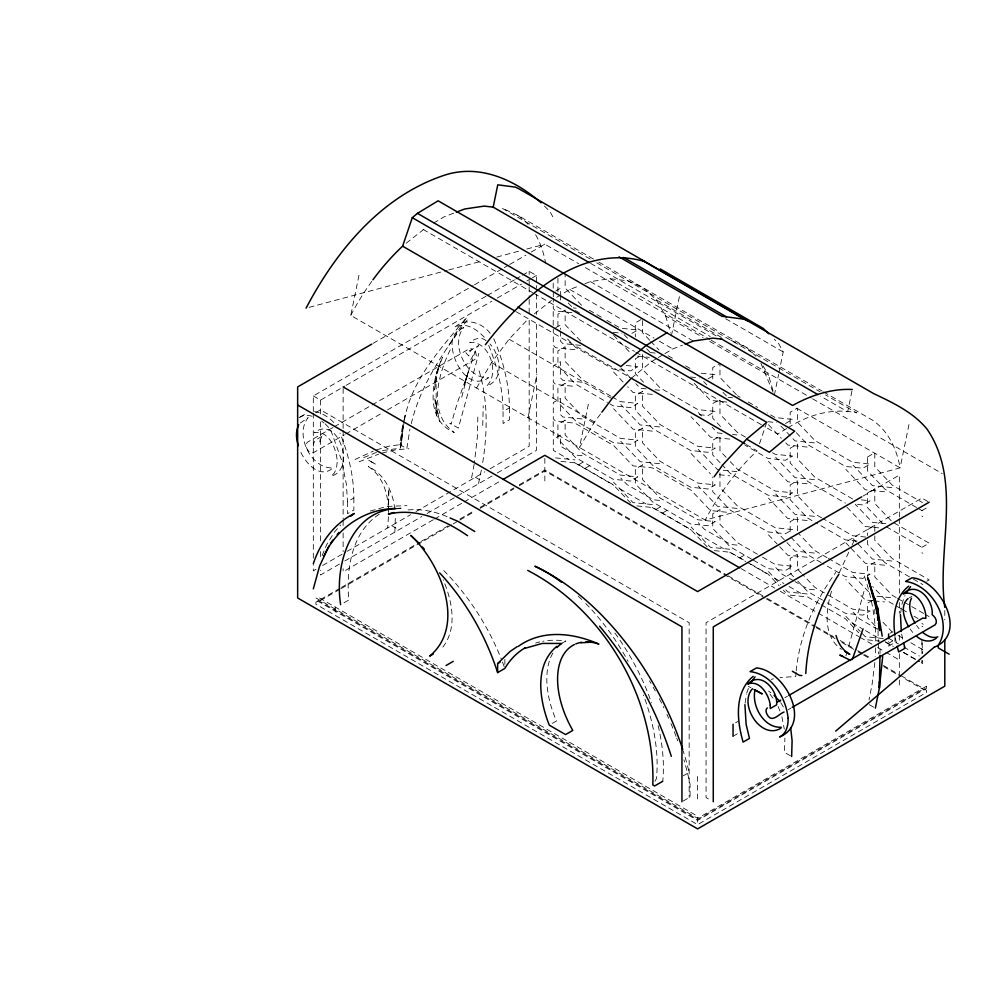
<?xml version="1.0" encoding="UTF-8"?>
<svg xmlns="http://www.w3.org/2000/svg" width="1000" height="1000" viewBox="0 0 1000 1000"><rect width="100%" height="100%" fill="white"/><g stroke="black" fill="none" stroke-linecap="round" stroke-linejoin="round"><path stroke-width="0.75" stroke-dasharray="5 3.75" d="M477.825 417.038L477.35 437.2L474.4 462.738M388.587 512.525L388.8 488.663L388.562 507.35M388.45 516.7L387.675 527.913M879.975 653.9L880.05 649.262M875.575 647.9L875.2 656.663M482.738 425.487L483.212 405.812M382.612 450.562L400.288 448.188L401.575 444.462L402.725 424.875L399.588 444.5L406.8 448.663L409.938 429.038M394.888 532.075L395.363 516.438M796.087 672.325L795.763 676.513L779.987 677.513M796.2 670.925C799.575 635.175 814.75 601.263 835.75 572.45M402.725 424.875L400.288 448.188L404.188 421.488M745.062 703.175L746.388 694.525M874.825 662.562L872.175 683.8L869.038 700M900.612 613.025L902.225 602.975L904.925 595.513M313.312 446.15C312.913 440.337 318.988 438.013 323.175 435.775L320.312 439L319.662 442.488M482.725 462.525C487.65 431.488 488.088 399 478.462 368.787M404.4 420.012C411.55 379.325 441.425 347.962 466.675 317.337L447.088 348.05M401.475 440.112L404.15 421.7M404.375 420.163L405.05 415.562L403.387 422.212M474.15 464.263L471.25 479.663M921.925 663.213L922.375 660.612M481.35 470.1L478.462 483.825M908.975 424.55L900.113 467.875L705.263 520.075L350.775 315.413L359.637 272.087M528.013 417.75L536.888 374.425M588.362 404.15L579.5 447.463L594.538 422L600.975 413.387M671.388 335.812L679.638 295.487M774.338 395.262L778.625 374.35M778.925 372.85L783.2 351.938L778.65 343.537L774.237 339.2M851.95 390.975L847.688 411.812L820.625 396.188M461.75 397.113L468.25 372L464.25 385.825L466.463 377.225L457.15 403.45L451.175 423.9L449.837 423.387L458.387 428.062L478.825 353.413M411.262 423.713C420.637 384.2 444.513 350.337 468.45 318.363M863.988 591.375L847.588 650.362M831.55 591.163C825.738 609.963 822.8 636.712 841.438 649.35M845.925 655.863L847.175 651.737M746.675 693.138L749.375 685.675M468.25 372L465.462 380.2L475.238 351.337L468.975 363.312M759.525 443.713L766.287 423.762M322.15 555.612L326.475 545.075L334.137 532.463L340.637 525.062M450.213 349.862C438.013 374.338 427.35 413.925 454.288 432.5C424.562 420.037 431.562 380.675 442.512 357.312L436.425 373.175L438.775 366.7L434.375 389.9L435.925 376.025L436.475 415.763L434.75 397.562L439.513 421.287L436.062 404.538M839.262 572.688L849.5 550.6M852.062 545.087L853.975 540.95M654.975 781.188L656.413 778.688A157.338 90.838 60 0 0 643.438 695.037M476.538 388.025L491.575 362.55L509.062 339.2L528.387 318.788M442.85 647.125C457.85 627.8 452.038 600.612 443.212 579.875M300.3 423.013L308.225 417.612C294.15 434.263 311.05 469.312 333.062 467.887C319.5 479.888 304.5 462.075 299.85 449.975M406.225 243.212L425.712 227.838M534.4 313.85L551.475 300.438M631.337 378.225L651.812 361.45L657.05 358.312M379.288 514.188C351.438 532.337 346.087 569.362 348.775 600.025L342 603.938M433.55 223.137L444.012 216.863L455 212.675M556.7 297.312L569.775 289.475L579.4 285.8M658.35 357.537L662.275 355.188M664.887 353.612L672.725 348.913L682.35 345.25M786.737 428.575L777.588 434.062L762.712 425.475M788.037 427.8C808.1 414.825 832.9 407.562 856.637 412.875L825.537 394.925M373.125 343.338L473.175 285.575M474.538 284.788L502.925 268.4M504.275 267.613L508.338 265.275M509.688 264.488L525.913 255.125M531.325 252L544.837 244.2L578.65 263.712M313.312 411.575L313.312 395.95L486 296.25M487.35 295.475L514.338 279.9M515.688 279.113L521.087 276M522.438 275.225L529.175 271.325L536.388 275.487L536.388 287.987M313.312 395.95L320.525 400.125L344.812 386.1M346.163 385.325L491.875 301.2M497.262 298.075L521.55 284.062M526.95 280.938L531 278.612M532.35 277.825L536.388 275.487M300.15 416.962L305.238 414.025M315.725 412.65L320.525 409.875L689.163 622.7L689.163 797.6M555.7 291L560.5 288.225L560.5 294.113M332.938 427.525L307.3 442.325C303.888 445.925 308.488 453.888 313.312 452.738L344.338 434.812M334.288 426.75L370.712 405.725M372.062 404.938L469.2 348.862L471.1 348.688L472.2 349.162L465.85 352.825L468.85 355.988C468.45 350.175 474.538 347.863 478.725 345.613L476.587 347.463L475.4 350.475L476.45 356.512L475.2 359.263L384.812 411.45M345.688 434.038L383.462 412.225M555.7 327.725L560.5 324.95L560.5 329.375M631.838 333.438L637.85 329.975L620.375 328.175M509.412 407.825L509.412 419.85L503.062 423.512L503.062 411.5L509.412 407.825C509.263 382.837 502.488 358.288 492.4 335.562M353.862 497.987L353.862 510L347.512 513.675L347.512 501.65L353.862 497.987C353.75 475.688 348.3 453.688 339.988 433.1M316.012 569.288L313.312 570.85L313.312 564.6M322.625 565.475L345.7 552.15M347.038 551.375L410.562 514.7M415.962 511.587L484.812 471.825M490.05 468.8L529.175 446.213L529.175 316.613M339.462 564.075L320.525 575.013L320.525 570.325M344.812 560.988L421.825 516.525M427.113 513.475L492.025 476M497.262 472.975L536.388 450.375L536.388 320.775M433.225 519.763L343.125 571.788L343.125 568.675M434.575 518.987L462.812 502.688M464.15 501.912L501.812 480.175M340.175 588.175L315.938 602.163L315.938 604.263L697.613 824.625L926.525 692.463L926.525 690.362L902.25 676.35M341.512 587.388L419.613 542.3M420.962 541.525L450.588 524.425M460.012 518.975L474.825 510.425M480.213 507.325L513.875 487.887M519.263 484.775L544.837 470L726.912 575.125M339.825 589.35L318.25 601.812L318.25 600.425L697.613 819.45L924.212 688.625L924.212 690.013L902.613 677.537M341.175 588.575L451.775 524.712M453.125 523.938L458.525 520.825M459.875 520.037L474.7 511.475M480.1 508.363L513.825 488.9M519.212 485.775L544.837 470.988L764.9 598.038M708.05 378.837L715.263 374.663L697.8 372.875M578.612 464.738L585.837 460.575M584.963 468.4L592.188 464.237M785.462 423.525L792.675 419.363L775.212 417.562L767.113 412.887M656.038 509.425L663.25 505.262M662.387 513.1L669.6 508.925M867.575 456.938L874.788 452.775L874.788 466.775L892.262 485.138L922.463 502.575M739.8 557.788L747.013 553.625M863.025 496.075L899.338 475.112L899.338 517.062M552.4 723.35L556.487 720.987A79.787 46.062 60 0 1 553.413 652.2M921.925 510.6L929.137 506.438M921.925 547.325L929.137 543.162L892.262 521.862M872.387 600.35L867.575 603.125L867.575 617.85L877.85 628.65M926.737 581.275L929.137 579.888L892.262 558.6L874.788 540.225L874.788 532.863M909.338 597.837L911.875 596.375M889.862 633.35L892.4 631.888M735.588 722.775L738.125 721.312M784.837 697.725L787.537 696.162M888.275 643.512L895.487 639.35M733.05 736.263L738.125 733.325M788.1 709.712L790.8 708.162M683.15 775.875L689.163 772.4A207.562 119.838 60 0 0 683.225 751.038M683.15 801.062L690.075 797.075L690.075 784.475A215.275 124.288 60 0 0 683.938 759.85M298.888 417.688L303.15 415.688L308.175 415.325L313.7 416.613M363.787 457.575L376.438 452.388M355.05 459.462L373.3 451.112M359.087 461.788L378.612 454.175M584.9 283.7L590.4 281.613L610 278.688L627.913 280.825L643.5 287.938L656.225 299.775L721.375 337.388M376.562 449.837L389.35 446.075L401.575 444.462M370.288 511.025L386.987 506.425L406.962 505.637M382.1 453.038L395.8 449.8L408.938 448.713M309.075 307.362L447.238 270.35M448.738 269.95L481.775 261.1M496.788 257.075L519.312 251.038M526.825 249.025L544.837 244.2M771.2 679.388L773.413 678.825M408.15 509.938C421.95 508.65 436.125 511.7 448.713 517.388M396.138 508.837L402.887 508L395.675 508.5M573.2 307.887L576.188 308.2M571.95 312.675L555.575 310.988L553.288 308.587L553.288 298.275M613.162 332.337L621.9 333.237M580.625 345.387L562.788 343.55L560.5 341.188L560.5 330.85M650.625 352.587L655.088 353.05M574.925 349.7L555.575 347.713L553.288 345.35L553.288 329.113M637.45 356.138L649.362 357.362M626.2 365.5L637.85 366.7L630.638 370.863L613.162 369.062L575.388 347.25L566.138 337.525M690.575 377.038L699.312 377.938M582.137 382.262L562.788 380.275L560.5 377.875L560.5 361.675L553.288 365.838L553.288 382.038L555.575 384.438L574.925 386.425M646.15 388.85L640.2 388.237L635.9 383.713M655.088 389.775L659.55 390.238M728.037 397.287L732.5 397.738M652.337 394.4L632.987 392.413L627.612 386.75M726.775 402.062L710.4 400.375L693.2 382.275M699.312 414.663L708.05 415.562L715.263 411.4L697.8 409.6L660.013 387.788L642.55 369.412L642.55 354.688L635.337 358.862L635.337 373.575L643.55 382.225M768 421.725L776.725 422.625M582.137 418.988L562.788 417L560.5 414.6L560.5 398.4L553.288 402.562L553.288 418.775L555.575 421.163L574.925 423.162L613.625 445.5L632.987 465.863L652.337 467.85L691.05 490.2L710.4 510.55L729.75 512.55M659.55 426.962L640.2 424.963L620.85 404.613M722.075 433.4L717.613 432.938L712.237 427.287M732.5 434.462L736.963 434.925M814.375 442.9L795.025 440.9L779.975 425.075M652.337 431.125L632.987 429.137L613.625 408.775M729.75 439.087L710.4 437.1L691.05 416.75M807.163 447.062L787.812 445.062L785.662 442.812M582.137 455.725L575.85 455.075L560.5 446.213L560.5 435.125L553.288 439.3L553.288 450.375L568.625 459.237M659.55 463.688L640.2 461.7L620.85 441.337M736.963 471.65L717.613 469.663L698.263 449.312M814.375 479.625L795.025 477.625L775.675 457.275M891.787 487.587L872.438 485.6L853.088 465.238M555.575 457.887L574.925 459.888M719.325 474.75L729.75 475.825M807.163 483.787L787.812 481.8L768.462 461.438M884.575 491.75L865.225 489.762L845.875 469.412M561 461.388L575.388 462.875L613.162 484.675L630.638 503.05M861.35 499.888L870.088 500.788L862.875 504.95L854.137 504.05M659.55 500.412L653.263 499.762L627.137 484.688L620.85 478.062M736.963 508.387L717.613 506.388L698.263 486.037M814.375 516.35L795.025 514.362L775.675 494M885.837 523.7L872.438 522.325L855.238 504.225M652.337 504.575L632.987 502.587L613.625 482.238M807.163 520.513L787.812 518.525L768.462 498.162M878.625 527.863L865.225 526.487L845.875 506.138M636.875 505.925L652.8 507.562L690.575 529.375L708.05 547.75M865.725 537.062L852.625 535.712L822.9 518.55M857.05 541.075L845.413 539.875L815.688 522.712M736.963 545.112L730.675 544.462L704.55 529.375L698.263 522.762M814.375 553.075L795.025 551.087L775.675 530.725M891.787 561.038L872.438 559.05L857.387 543.225M729.75 549.275L710.4 547.288L691.05 526.925M807.163 557.238L787.812 555.25L778.138 545.075M884.575 565.212L865.225 563.212L850.175 547.388M714.287 550.612L730.212 552.263L745.163 560.887M814.375 589.8L808.088 589.15L795.025 581.613M876.9 596.237L891.787 597.775M807.163 593.962L787.812 591.975L784.8 588.8M872.675 600.712L865.225 599.938L845.875 579.587M874.163 600.862L884.575 601.938M790.163 595.15L807.625 596.95L819.9 604.038M883.325 638.538L865.225 636.675L861.213 632.438M867.575 639.85L879.862 641.112M314.525 411.65C322.488 412.788 329.425 417.612 334.712 423.488M593.475 259.05L517.737 215.325L502.15 208.212L591.4 259.75M730.875 340.275L746.462 347.375L756 356.25M371 461.737L375.875 464.338L368.663 460.175M748.413 686.4L750.938 687.75M725.713 318.75L783.2 351.938M598.875 262.175L822.188 391.1M823.55 391.887L872.225 419.988A158.175 91.325 -60 0 1 900.113 467.875L794.625 406.975M596.812 262.875L820.125 391.8M590.612 263.387L716.45 336.037M610 278.688L710.288 336.587M585.413 267.613L709.825 339.45M711.175 340.225L811.237 398M812.6 398.775L942.2 473.6M656.225 299.775L665.625 315.925L703.062 337.537M709.75 341.4L768.587 375.363L773.925 393.837M590.4 281.613L693.35 341.05M569.775 289.475L654.013 338.113M659.362 341.2L672.725 348.913M927.938 501.55L921.925 498.075L706.062 622.7L706.062 797.6L710.875 800.375M589.35 310.262L601.487 317.275M606.888 320.387L619.038 327.4M668.112 355.737L673.512 358.85M685.65 365.863L691.05 368.975M737.425 395.75L740.125 397.312M748.225 401.987L757.663 407.438M575.388 310.525L579.438 312.863M916.587 507.512L885.037 489.312L867.575 470.938L867.575 456.213M917.925 508.288L922.825 511.112M921.925 516.038L922.825 516.55M423.088 229.4L532.625 292.638M533.987 293.425L634.438 351.413M635.775 352.188L761.35 424.7M745.525 437.15L737.425 432.475L719.963 414.113L719.963 399.387L712.75 403.55L712.75 418.275L723.025 429.075M772.513 452.738L775.212 454.288L792.675 456.087L785.462 460.25L768 458.45L745.062 445.213M852.625 498.988L814.837 477.175L797.375 458.8L797.375 444.087L790.163 448.25L790.163 462.975L807.625 481.337L845.413 503.15M516.213 311.75L630 377.45M746.287 444.588L757.113 450.838A158.175 91.325 -60 0 0 705.263 520.075M886.363 526.8L922.825 547.85M921.925 552.762L922.825 553.275M610.8 396.1L582.6 379.812L565.138 361.45L565.138 346.725L557.925 350.887L557.925 365.613L575.388 383.988L607.4 402.463M612.075 396.825L620.375 401.625L637.85 403.425L630.638 407.587L613.162 405.8L609.938 403.925M821.562 517.775L814.837 513.9L797.375 495.525L797.375 480.812L790.163 484.975L790.163 499.7L807.625 518.062L814.338 521.938M509.062 339.2L612.025 398.65M909.475 576.862L885.037 562.762L867.575 544.388L867.575 537.025M913.238 579.038L922.825 584.575M491.575 362.55L594.538 422M826.988 557.638L814.837 550.625L798.4 533.337M828.337 558.413L852.625 572.438L870.088 574.237L862.875 578.4L845.413 576.6L822.475 563.362M896.213 597.6L892.262 595.325L874.788 576.95L874.788 562.225L867.575 566.4L867.575 578.175M897.525 598.362L902.8 601.413M904.112 602.163L923.875 613.575M925.188 614.338L929.137 616.613M821.125 562.587L807.625 554.788L790.163 536.425M900.85 608.612L885.037 599.487L872.712 586.525M902.163 609.375L908.75 613.175M914.025 616.225L917.975 618.5M921.925 623.5L923.288 624.288M921.925 626.213L922.825 626.725M757.45 554.212L737.425 542.663L719.963 524.288L719.963 509.562L712.75 513.737L712.75 528.45L730.212 546.825L751.5 559.113M762.525 557.15L775.212 564.475L792.675 566.263L785.462 570.438L768 568.638L752.775 559.85M824.425 592.888L814.837 587.35L802.513 574.388M828.25 595.1L852.625 609.163L870.088 610.962L862.875 615.125L845.413 613.325L823.587 600.737M898.025 635.375L904.412 639.075M910.888 642.8L925.225 651.087M793.725 580.862L781.963 574.075L775.675 567.45M877.663 629.325L859.375 618.775L853.088 612.15M822.312 600L807.625 591.525L795.3 578.55M888.275 638.075L898.5 643.975M903.675 646.963L919.325 656M750.537 563.987L768 574.062L779.125 585.775M821.237 604.812L845.413 618.763L858.763 632.812M885.037 641.65L893.35 646.45M903.675 652.4L919.325 661.438M922.825 663.462L921.925 662.938L921.925 660.225M574.825 462.812L613.737 485.275M619.925 488.85L646.05 503.938M652.237 507.5L691.15 529.975M697.337 533.55L723.462 548.625M729.65 552.2L745.75 561.5M747.087 562.275L768.562 574.663M774.75 578.237L783.888 583.513M789.112 586.538L800.875 593.325M852.163 622.938L861.787 628.488M865.537 630.65L878.288 638.013M885.812 642.362L892.5 646.225M903.2 652.4L919.25 661.663M741.025 568.6L774.85 588.125M780.263 591.25L816.8 612.337M818.15 613.125L858.737 636.55M860.1 637.337L872.275 644.362M877.688 647.487L884.45 651.4M885.8 652.175L899.338 659.987M728.263 575.9L766.025 597.7M767.375 598.488L814.587 625.737M815.925 626.512L833.462 636.638M840.212 640.537L856.388 649.875M857.738 650.65L863.138 653.763M864.488 654.55L871.225 658.438M883.363 665.45L900.9 675.575M766.25 598.812L814.85 626.875M816.2 627.65L835.1 638.562M841.85 642.463L856.712 651.038M858.062 651.812L862.113 654.15M863.462 654.938L870.212 658.838M883.713 666.625L901.263 676.762M475.4 477.262L482.625 481.425M869.362 704.712L874.163 707.487M391.688 525.6L398.9 529.763M790.45 755.812L784.438 752.35L784.9 738.062M319.513 597.975L697.613 816.263L697.613 822.55M486.15 340.725C481.125 336.287 474.338 338.675 469.75 342.537C489.363 340.412 500.25 373.562 486.662 386C504.775 379.738 500.425 355.375 490.012 343.988M768.625 691.087L770.863 692.712M321.725 421.225L324.012 422.95M544.412 206.062L549.925 211.488L554.487 219.887M490.25 333.338C481.8 322.45 465.45 317.013 454.425 327.537C465.913 320.725 478.713 330.637 486.05 339.225M325.15 423.812L330.5 429.387L341.6 460.262L346.413 484.462L347.512 501.65M443.725 570.525C468.762 595.837 488.288 626.425 501.488 659.438M891.225 520.788L874.788 503.5L874.788 488.775L867.575 492.938L867.575 507.663L885.037 526.038M796.325 432.725L807.625 444.613L845.413 466.425L862.875 468.225L870.088 464.05L852.625 462.262L814.837 440.45L797.375 422.075L797.375 408.088L790.163 412.25L790.163 426.238M768.462 424.712L781.363 438.288M736.4 394.675L719.963 377.388L719.963 363.387L712.75 367.55L712.75 381.55M723.025 392.35L728.162 397.762M703.637 381.512L706.862 384.9M853.088 538.7L856.312 542.087M845.875 542.863L849.1 546.25M649.737 340.25L642.55 332.688L642.55 318.7L635.337 322.863L635.337 336.85M650.775 341.337L658.988 349.975M646.637 348.738L651.775 354.137M624.075 334.55L629.45 340.2M698.263 412.575L701.488 415.975M853.088 575.425L870.288 593.513M613.625 335.325L630.837 353.413M581.575 305.287L565.138 288L565.138 274M726.125 457.325L719.963 450.838L719.963 436.112L712.75 440.275L712.75 455L720.975 463.65M730.238 461.637L737.425 469.212L775.212 491.012L792.675 492.812L785.462 496.975L768 495.188L730.212 473.375L722 464.725M883.012 622.325L892.262 632.05M568.2 302.962L572.312 307.288M620.85 367.887L630.525 378.062M613.625 372.05L623.312 382.225M691.05 453.475L710.4 473.825M768.462 534.888L777.062 543.938M845.875 616.312L860.2 631.388M580.55 340.925L565.138 324.725L565.138 310L557.925 314.163L557.925 327.413M801.488 573.312L797.375 568.987L797.375 554.263L790.163 558.425L790.163 573.15L794.275 577.475M768.462 571.625L780.775 584.575M783.35 590.212L785.462 592.438M769.95 694.062L775.138 701.1M916.575 625.438L919.062 628.775M910.225 629.113L912.712 632.438M780.775 702.725L783.938 707.812M763.1 365.938L768.587 375.363M778.05 706.45L780.25 711.725M760.925 363.375L773.763 393.875M488.688 345.375C497.262 366.337 502.95 388.75 503.062 411.5M502.45 662.013L504.85 668.425M864.35 576C871.6 597.288 875.95 619.6 875.7 642.138M665.625 315.925L670.562 332.975M781.875 716.737L784.312 729.075M901.675 634.2L902.812 639.788M895.325 637.875L896.462 643.45M394.8 509.363C393.05 492.113 384.65 474.188 368.288 466.488C382.612 475.675 388 493.55 388.45 509.75M922.075 642.862L922.6 653.475M878.012 630.763L878.263 641.587M878.3 643.138L878.562 653.95M944.8 610.513L944.8 619.85M921.925 639.837L921.925 654.562M899.338 518.612L899.338 593.188M899.338 602.513L899.338 613.387M899.338 635.138L899.338 642.9M899.338 653.775L899.338 673.85M899.338 680.013L899.338 686.175M894.95 636.425L894.95 642.438L888.6 646.1L888.6 641.6M874.788 531.388L874.788 525.5L867.575 529.663L867.575 535.562M874.788 609.263L874.788 613.675M797.375 530.788L797.375 517.537L790.163 521.7L790.163 534.95M719.963 472.837L719.963 487.562L737.425 505.938L775.212 527.75L792.675 529.538L785.462 533.713L768 531.912L730.212 510.1L712.75 491.725L712.75 477.013M697.613 776.45L697.613 802.638M560.5 295.587L560.5 300M557.925 278.163L557.925 292.162M553.288 292.387L553.288 296.8M553.212 283.225L553.212 289.438M553.212 311.45L553.212 326.175M553.212 348.175L553.212 362.9M553.212 384.9L553.212 399.625M553.212 421.625L553.212 436.35M544.837 458.413L544.837 481.512M536.388 294.225L536.388 314.525M529.175 271.325L529.175 274.45M529.175 280.7L529.175 285.375M529.175 286.938L529.175 297.875M529.175 299.438L529.175 315.05M504.85 659.438L504.85 665.438M343.125 388.462L343.125 428.862M343.125 430.412L343.125 518.962M343.125 520.525L343.125 526.737M343.125 532.95L343.125 551.587M335.238 607.05L335.238 613.337M320.525 400.125L320.525 415.737M320.525 421.975L320.525 542.212M320.525 551.587L320.525 557.837M313.312 413.125L313.312 558.35M578.1 596.062A157.338 90.838 60 0 1 583.7 601.438M585.763 603.513A157.338 90.838 60 0 1 628.112 661.388M562.3 643.062A79.787 46.062 60 0 1 565.962 641.1A158.5 91.512 60 0 0 542.712 641.287M614.913 633.038A158.887 91.737 60 0 1 651.513 702.862M658.15 725.625A158.887 91.737 60 0 1 662.738 781.287M649.513 680.85A215.275 124.288 60 0 1 650.975 683.375M653.125 687.175A215.275 124.288 60 0 1 655.238 691M659.325 698.713A215.275 124.288 60 0 1 663.85 707.812M666.912 714.362A215.275 124.288 60 0 1 668.675 718.312M670.962 723.6A215.275 124.288 60 0 1 676.25 736.862M676.737 738.188A215.275 124.288 60 0 1 677.712 740.85M535.65 643.088A158.5 91.512 60 0 1 539.837 641.912M517.737 215.325A158.175 91.325 -60 0 1 528.562 224.887M535.6 234.725A158.175 91.325 -60 0 1 545.612 263.212M350.775 315.413A158.175 91.325 -60 0 1 372 281.062M452.413 339.588C449.212 357.675 467.575 392.163 488.612 377.738C466.6 379.15 449.7 344.113 463.775 327.45L457.425 331.125L454.275 334.6L452.413 339.588M337.2 462.287L336.475 468.188L334.4 472.912L331.112 476.163C356.875 469.55 337.875 414.263 314.212 432.7C329.312 430.012 337.088 450.05 337.2 462.287M565.138 383.45L557.925 387.612L557.925 402.337L575.388 420.712L613.162 442.525L630.638 444.312L637.85 440.15L620.375 438.35L582.6 416.55L565.138 398.175L565.138 383.45M565.138 420.175L557.925 424.35L557.925 439.062L575.388 457.438L613.162 479.25L630.638 481.05L637.85 476.875L620.375 475.087L582.6 453.275L565.138 434.9L565.138 420.175M642.55 391.425L635.337 395.588L635.337 410.312L652.8 428.675L690.575 450.487L708.05 452.287L715.263 448.125L697.8 446.325L660.013 424.513L642.55 406.138L642.55 391.425M642.55 428.15L635.337 432.312L635.337 447.038L652.8 465.4L690.575 487.212L708.05 489.012L715.263 484.85L697.8 483.05L660.013 461.238L642.55 442.875L642.55 428.15M642.55 464.875L635.337 469.038L635.337 483.762L652.8 502.125L690.575 523.938L708.05 525.737L715.263 521.575L697.8 519.775L660.013 497.962L642.55 479.6L642.55 464.875M926.525 686.175L697.613 818.337L315.938 597.975L315.938 600.062L697.613 820.425L926.525 688.275L926.525 686.175"/><path stroke-width="1.5" d="M744.912 704.675L746.125 724.362L749.475 738.413L743.125 742.075C736.85 720.738 734.025 692.1 753.162 676.363M879.95 655.45L879.388 687.962L875.362 708.175M900.462 614.513L901.312 631.487M791.65 756.513L792.1 740.675L790.625 727.6M882.7 656.4L879.388 687.962L879.237 681.775M805.8 673.55C807.562 638.25 819.875 603.888 838.888 574.25M754.862 690.612C751.75 706.237 763.875 728.15 781.162 727.237M589.263 262.613L493.2 207.15L497.762 184.825L515.375 187.113L519.288 189L873.775 393.663C893.2 402.887 913.25 412.275 927.15 429.275C962.738 481.625 936.65 549.163 944.8 607.4M313.312 588.925L319.6 566.05L329.012 545.925M372.912 279.812A158.175 91.325 -60 0 1 402.612 246.175L412.287 217.675L417.463 213.35L438.113 200.8L792.613 405.462C810.625 395.475 831.5 388.413 852.25 389.487M863.062 628.812L852.3 659.55M298.725 424.75C295.512 431.262 296.075 438.975 298.412 445.675M313.312 563.737C320.225 542.725 334.15 523.562 354.212 513.5L350.613 516.3M911.475 598.263C907.513 606.275 910.863 615.85 915.062 623.1M324 555.825C336.662 528.188 365.025 508.638 395.675 508.5C349.65 511.838 334.45 566.038 340.65 604.712M306.075 308.175C336.362 250.45 382.137 195.012 446.238 174.65C480.925 164.15 515.337 180.3 541.112 202.812M751.087 682.312L755.05 676.85M905.987 593.188L910.6 586.688M938.9 644.287C952.65 620.788 931.688 584.95 905.612 581.45L911.963 577.788C939.5 579.625 968.462 632.762 935.15 646.825M330.525 543.488L332.938 540.025M485.4 344.7C521.25 297.425 580.862 242.688 645.062 261.613M714.125 476.763L722.85 464.8L746.637 439.125L766.775 422.337L412.287 217.675M601.9 412.163L612.025 398.65L631.337 378.225L744.938 443.812M337.188 534.525L339 532.475M525.225 647.75A158.5 91.512 60 0 0 504.85 668.425L497.638 672.588L497.638 663.612L510.087 651.462L517.175 646.65M752.513 688.725C738.15 704.075 760.888 740.487 780.913 728.213M908.062 598.575C899.725 605.725 903.95 618.688 908.713 626.775M767.25 707.887C764.788 710.05 766.488 713.925 768.138 716.1C772.712 722.55 779.325 713.562 784.05 712.05M556.85 646.325C533.837 665.475 539.538 700.5 549.275 725.163L565.575 734.575L572.788 730.413A73.775 42.587 60 0 1 574.362 644.575M908.713 586.2C894.125 597.525 892.463 618.175 894.963 635.15M835.725 731.075L934.725 646.725M666.838 332.863L646.188 345.412L620.862 366.512L517.913 307.062M371.775 344.125L297.65 386.912L297.65 597.975L697.613 828.888L944.8 686.175L944.8 640.075M503.15 479.4L544.837 455.325L739.675 567.812M433.3 654.038L429.688 656.112C466.788 625.163 440.2 562.6 410.8 535.475L419.688 543.775M446 665.537L453.212 661.363M497.638 663.612L500.037 662.225M861.675 496.85L697.613 591.575L343.125 386.912M929.137 502.238L713.275 626.875L713.275 801.762M776.725 702.412L780.775 700.075M788.9 695.387L922.8 618.075L925.8 618.375C926.538 606.975 916.225 589.138 903.225 593.938C916.8 580.1 933.725 600.475 932.15 614.712C935.163 616.638 938.112 621.775 935.15 624.812L792.15 707.375M662.738 781.287L654.613 785.975L652.825 784.95C655.55 698.425 604.625 610.375 527.712 570.4M936.462 638.05C930.425 643.112 921.8 641.237 916.45 636.15M524.637 648.413L542.275 643.425L561.888 643.462M456.375 212.15L464.625 209L484.237 206.088L493.2 207.15M685.1 344.2L693.35 341.05L712.962 338.137L721.925 339.2M394.137 512.525L388.35 514.087C416.488 507.575 444.762 519.925 467.562 535.675M937.85 636.838C932.463 638.837 926.925 635.825 922.8 632.487M580.775 642.763L589.575 642.312M801.838 675.55L799.55 675.413L792.337 671.25M748.012 321.05L744.1 319.175L721.988 316.288L619.038 256.85M842.663 656.162L839.825 655.088L850.638 660.425M450.075 517.975L458.275 521.525L474.775 531.512M754.725 689.775L762.05 693.825M753.95 689.538L761.9 693.787M660.263 268.925L763.225 328.363L768.737 333.787M641.15 259.725L744.1 319.175M623.525 257.438L726.488 316.875M720.5 338.387L817.925 394.625M417.463 213.35L794.688 431.15L769.375 452.25L746.637 439.125M402.612 246.175L514.862 310.975M949.137 654.188L938.25 647.9L938.25 645.113M844.987 651.525L849.8 654.312C842.638 650.438 838.138 643.15 836.025 635.462M297.65 405L681.95 626.875L681.95 801.762M774.112 695.312L779.875 701.6M439.65 572.888C466.05 601.275 485.688 635.763 497.638 672.588M422.45 547.013L424.288 549.175M599.6 626.225C631.587 664.438 656.225 708.825 671.312 756.338M877.163 613.875L874.987 598.725L877.375 613L867.938 578.062L877.45 607.575L882.212 636.175M867.938 578.062L873.475 596.85M903.487 642.588L905.025 648.25L898.675 651.925L897.138 646.263M877.6 616.9L878.037 619.938M878.475 622.962L879.575 630.538L877.45 607.575L877.75 619.95M888.6 634.087L888.6 638.587M733.05 724.237L733.05 736.263M518.25 646.4A182.787 105.525 60 0 1 598.9 644.075A73.775 42.587 60 0 0 585.775 641.925M575.75 643.95A73.775 42.587 60 0 1 581.737 642.275M682.763 749.613A207.562 119.838 60 0 0 534.925 566.237A157.338 90.838 60 0 1 561.55 582.275M556.95 647.562A79.787 46.062 60 0 1 561.15 643.838M770.263 705.088L770.25 708.525L776.6 704.862C778.175 690.638 761.25 670.263 747.675 684.1C759.55 679.312 769.062 694.862 770.263 705.088M788.1 718.325C788.3 725.325 786.525 733.675 779.613 736.975C812.913 722.925 783.95 669.775 756.413 667.95L750.062 671.612C772.175 674.1 786.075 697.812 788.1 718.325"/></g></svg>
